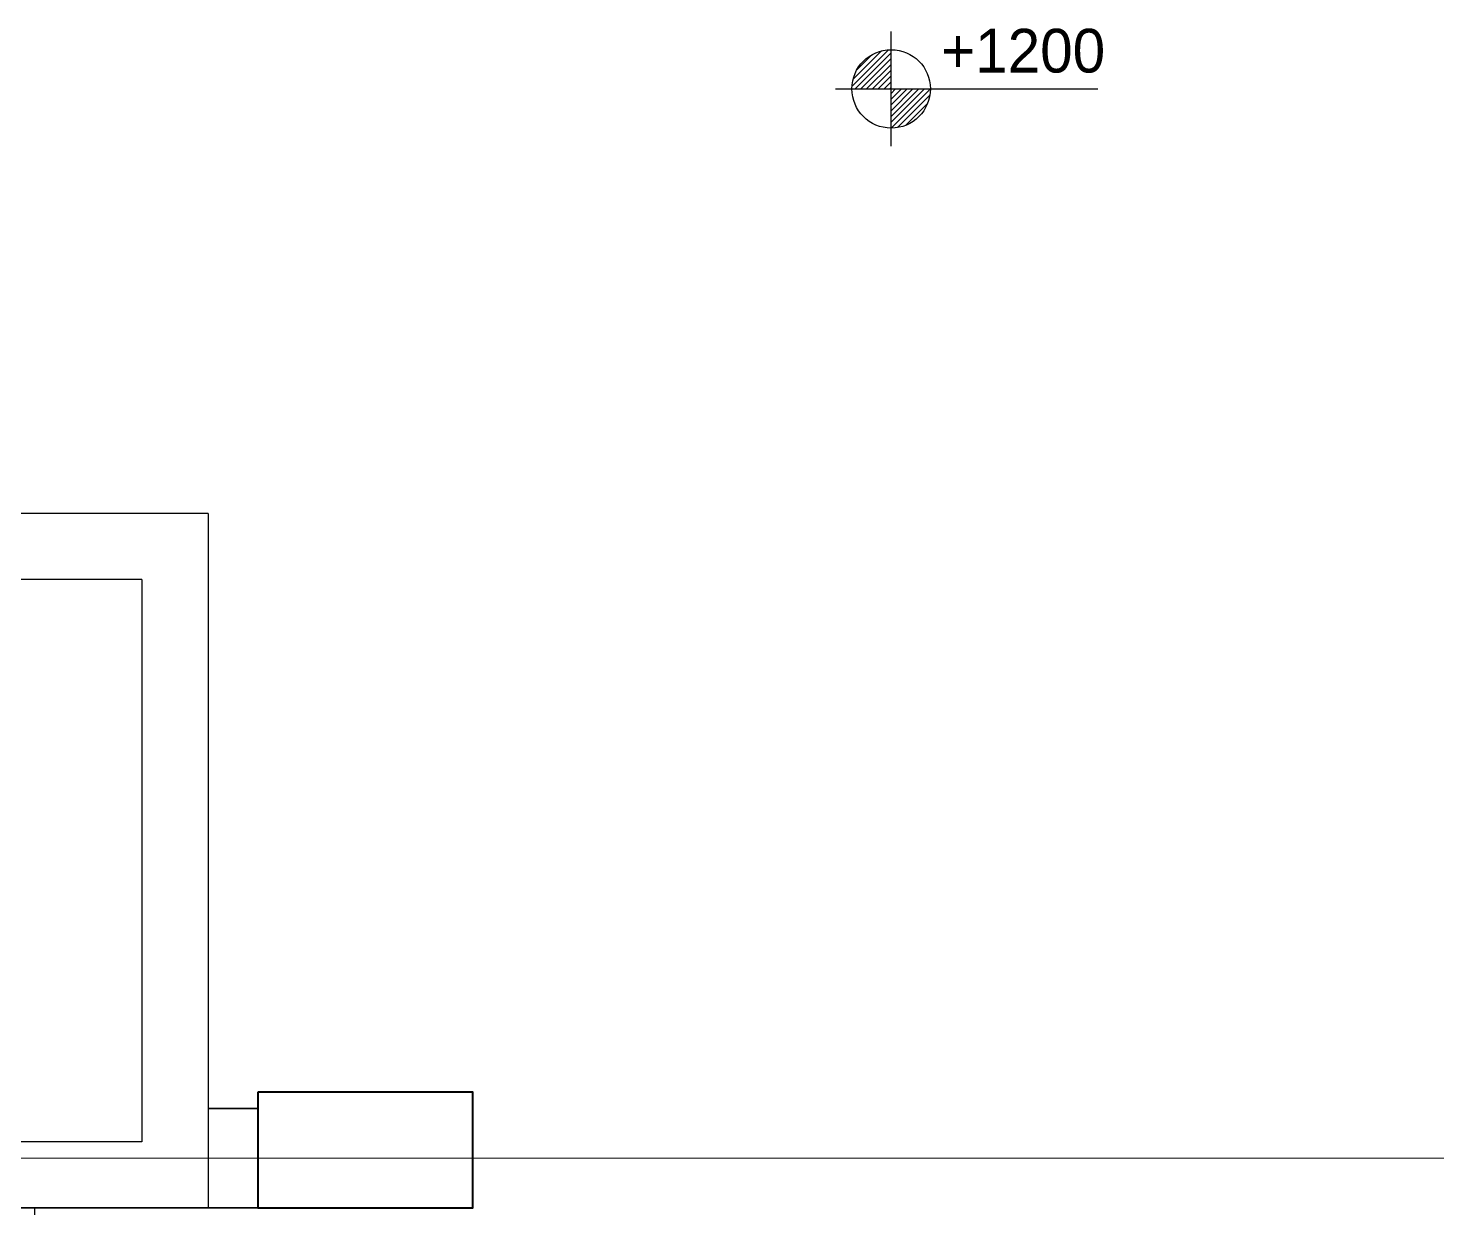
# Model space of a CAD drawing. Header units: millimetres. Extents: x 3079 to 579737, y 1565 to 1161826.
# Drawn here: x 148132 to 152392, y 1083523 to 1087091 of the extents above; entities that cross this region are included whole.
import ezdxf

# ---------------------------------------------------------------- set-up
doc = ezdxf.new("R2010")
doc.units = ezdxf.units.MM
for name, color, linetype, lineweight in [('1', 7, 'Continuous', 35), ('A_COL', 250, 'Continuous', 40), ('A_ELE1', 250, 'Continuous', 20)]:
    doc.layers.add(name, color=color, linetype=linetype, lineweight=lineweight)
doc.styles.add('ROMANS', font='', dxfattribs={"width": 0.8})
doc.styles.get('ROMANS').set_extended_font_data('VNI-Avo')

msp = doc.modelspace()

# ---------------------------------------------------------------- hatches: boundary and pattern name
at = {"linetype": 'ByBlock'}
h = msp.add_hatch(dxfattribs=at)
h.set_pattern_fill('ANSI31', color=0, scale=99.129689, style=0)
h.set_pattern_definition([(45, (133387.5, 1074201.223), (-8.7619094, 8.7619094), [])])
h.paths.add_polyline_path([(150860.6, 1086907.8), (150741.9, 1086907.8), (150741.9, 1086789.1, 0.414214)])
h.paths.add_polyline_path([(150741.9, 1087026.4, 0.414214), (150623.3, 1086907.8), (150741.9, 1086907.8)])

# ---------------------------------------------------------------- linework, layer by layer
at = {"color": 0, "linetype": 'ByBlock'}
for p, q in [((150741.9, 1086734.3), (150741.9, 1087081.2)), ((150573.7, 1086907.8), (151366.8, 1086907.8))]:
    msp.add_line(p, q, dxfattribs=at)
for p, q in [((148676.5, 1085623.4), (146776.5, 1085623.4)), ((148676.5, 1085623.4), (148676.5, 1083523.4)), ((148476.5, 1085423.4), (148076.5, 1085423.4)), ((148476.5, 1085423.4), (148476.5, 1083723.4)), ((148476.5, 1083723.4), (146676.5, 1083723.4)), ((149151.5, 1083523.4), (144151.5, 1083523.4)), ((146776.5, 1083523.4), (148676.5, 1083523.4)), ((148151.5, 1083523.4), (148151.5, 1081523.4))]:
    msp.add_line(p, q)
msp.add_circle((150741.9, 1086907.8), 118.6, dxfattribs=at)
at = {"layer": '1'}
for p, q in [((148826.5, 1083823.4), (148676.5, 1083823.4)), ((149476.5, 1083523.4), (126651.5, 1083523.4))]:
    msp.add_line(p, q, dxfattribs=at)
at = {"layer": 'A_COL'}
msp.add_lwpolyline([(148826.5, 1083873.4), (148826.5, 1083523.4), (149476.5, 1083523.4), (149476.5, 1083873.4)], close=True, dxfattribs=at)
at = {"layer": 'A_ELE1'}
msp.add_line((126801.5, 1083673.3), (166671.1, 1083673.3), dxfattribs=at)

# ---------------------------------------------------------------- texts
at = {"color": 0, "linetype": 'ByBlock', "style": 'ROMANS'}
msp.add_attdef('+1200', (150892.7, 1086957.3), '0.00', height=132.17, dxfattribs=at)

doc.saveas('drawing.dxf')
